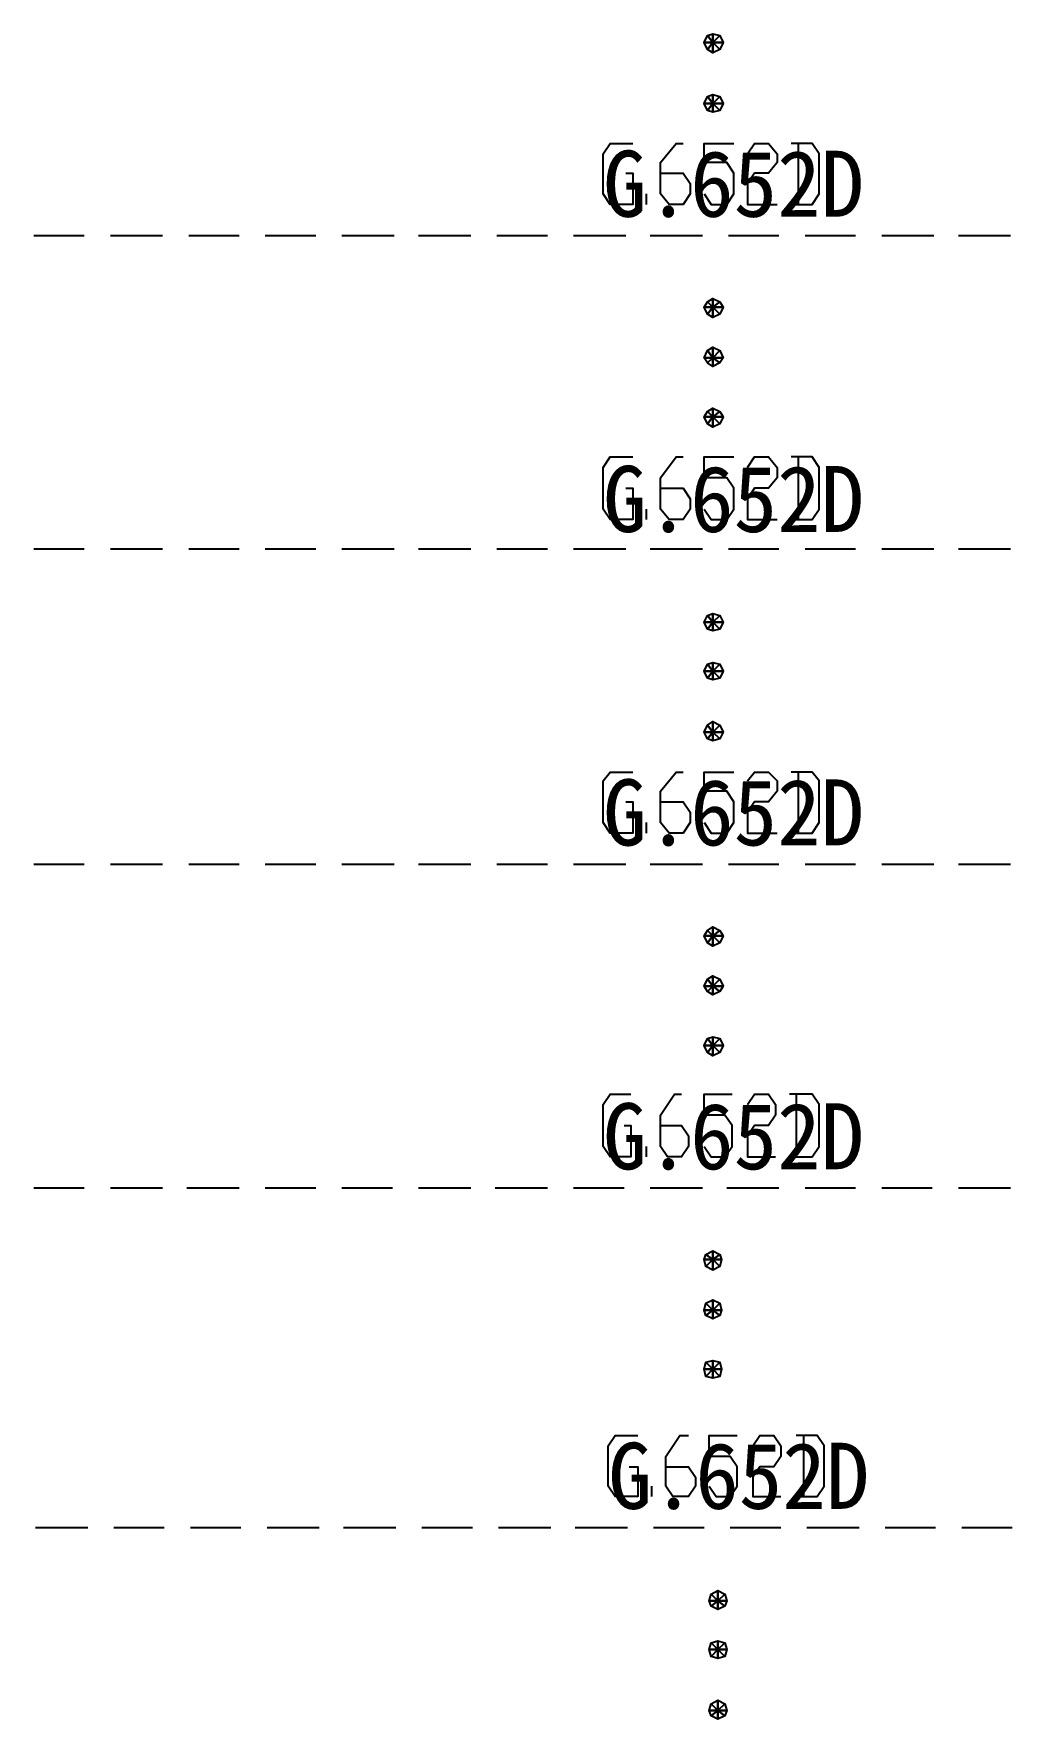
# Model space of a CAD drawing. Header units: metres. Extents: x 17 to 1757, y 17 to 1207.
# Drawn here: x 716.7 to 797.6, y 729.2 to 868.6 of the extents above; entities that cross this region are included whole.
import ezdxf

# ---------------------------------------------------------------- set-up
doc = ezdxf.new("R2010")
doc.units = ezdxf.units.M
for name, color, linetype in [('LINES', 7, 'Continuous'), ('POLYLINES', 4, 'Continuous'), ('TEXTS', 3, 'Continuous')]:
    doc.layers.add(name, color=color, linetype=linetype)

msp = doc.modelspace()

# ---------------------------------------------------------------- linework, layer by layer
at = {"layer": 'LINES'}
for p, q in [((779.93, 859.54), (779.93, 854.5)), ((767.4, 854.5), (767.4, 855.36)), ((720.89, 851.9), (716.71, 851.9)), ((727.37, 851.9), (723.05, 851.9)), ((733.7, 851.9), (729.53, 851.9)), ((740.04, 851.9), (735.86, 851.9)), ((746.52, 851.9), (742.2, 851.9)), ((752.86, 851.9), (748.54, 851.9)), ((759.19, 851.9), (755.02, 851.9)), ((765.67, 851.9), (761.35, 851.9)), ((772.01, 851.9), (767.69, 851.9)), ((778.34, 851.9), (774.17, 851.9)), ((784.68, 851.9), (780.5, 851.9)), ((791.16, 851.9), (786.84, 851.9)), ((797.5, 851.9), (793.18, 851.9)), ((779.93, 833.62), (779.93, 828.43)), ((767.4, 828.43), (767.4, 829.3)), ((720.89, 825.98), (716.71, 825.98)), ((727.37, 825.98), (723.05, 825.98)), ((733.7, 825.98), (729.53, 825.98)), ((740.04, 825.98), (735.86, 825.98)), ((746.52, 825.98), (742.2, 825.98)), ((752.86, 825.98), (748.54, 825.98)), ((759.19, 825.98), (755.02, 825.98)), ((765.67, 825.98), (761.35, 825.98)), ((772.01, 825.98), (767.69, 825.98)), ((778.34, 825.98), (774.17, 825.98)), ((784.68, 825.98), (780.5, 825.98)), ((791.16, 825.98), (786.84, 825.98)), ((797.5, 825.98), (793.18, 825.98)), ((779.93, 807.55), (779.93, 802.51)), ((767.4, 802.51), (767.4, 803.38)), ((720.89, 799.92), (716.71, 799.92)), ((727.37, 799.92), (723.05, 799.92)), ((733.7, 799.92), (729.53, 799.92)), ((740.04, 799.92), (735.86, 799.92)), ((746.52, 799.92), (742.2, 799.92)), ((752.86, 799.92), (748.54, 799.92)), ((759.19, 799.92), (755.02, 799.92)), ((765.67, 799.92), (761.35, 799.92)), ((772.01, 799.92), (767.69, 799.92)), ((778.34, 799.92), (774.17, 799.92)), ((784.68, 799.92), (780.5, 799.92)), ((791.16, 799.92), (786.84, 799.92)), ((797.5, 799.92), (793.18, 799.92)), ((779.78, 780.91), (779.78, 775.73)), ((767.4, 775.73), (767.4, 776.59)), ((720.89, 773.14), (716.71, 773.14)), ((727.37, 773.14), (723.05, 773.14)), ((733.7, 773.14), (729.38, 773.14)), ((740.04, 773.14), (735.86, 773.14)), ((746.38, 773.14), (742.2, 773.14)), ((752.86, 773.14), (748.54, 773.14)), ((759.19, 773.14), (754.87, 773.14)), ((765.53, 773.14), (761.35, 773.14)), ((772.01, 773.14), (767.69, 773.14)), ((778.34, 773.14), (774.02, 773.14)), ((784.68, 773.14), (780.5, 773.14)), ((791.02, 773.14), (786.84, 773.14)), ((797.5, 773.14), (793.18, 773.14)), ((780.36, 752.69), (780.36, 747.65)), ((767.83, 747.65), (767.83, 748.51)), ((721.18, 745.06), (716.86, 745.06)), ((727.51, 745.06), (723.34, 745.06)), ((733.85, 745.06), (729.67, 745.06)), ((740.33, 745.06), (736.01, 745.06)), ((746.66, 745.06), (742.34, 745.06)), ((753, 745.06), (748.82, 745.06)), ((759.48, 745.06), (755.16, 745.06)), ((765.82, 745.06), (761.5, 745.06)), ((772.15, 745.06), (767.98, 745.06)), ((778.49, 745.06), (774.31, 745.06)), ((784.97, 745.06), (780.65, 745.06)), ((791.3, 745.06), (787.13, 745.06)), ((797.64, 745.06), (793.46, 745.06))]:
    msp.add_line(p, q, dxfattribs=at)
at = {"layer": 'POLYLINES'}
for points in [[(772.87, 867.89), (772.15, 867.89), (772.44, 868.46), (772.87, 867.89)], [(772.87, 867.89), (772.15, 867.89), (772.44, 868.46), (772.87, 867.89)], [(772.87, 867.89), (772.15, 867.89), (772.44, 868.46), (772.87, 867.89)], [(772.87, 867.89), (772.15, 867.89), (772.44, 868.46), (772.87, 867.89)], [(772.87, 867.89), (772.44, 868.46), (772.87, 868.61), (772.87, 867.89)], [(772.87, 867.89), (772.44, 868.46), (772.87, 868.61), (772.87, 867.89)], [(772.87, 867.89), (772.44, 868.46), (772.87, 868.61), (772.87, 867.89)], [(772.87, 867.89), (772.44, 868.46), (772.87, 868.61), (772.87, 867.89)], [(772.87, 867.89), (772.87, 868.61), (773.45, 868.46), (772.87, 867.89)], [(772.87, 867.89), (772.87, 868.61), (773.45, 868.46), (772.87, 867.89)], [(772.87, 867.89), (772.87, 868.61), (773.45, 868.46), (772.87, 867.89)], [(772.87, 867.89), (772.87, 868.61), (773.45, 868.46), (772.87, 867.89)], [(772.87, 867.89), (773.45, 868.46), (773.74, 867.89), (772.87, 867.89)], [(772.87, 867.89), (773.45, 868.46), (773.74, 867.89), (772.87, 867.89)], [(772.87, 867.89), (773.45, 868.46), (773.74, 867.89), (772.87, 867.89)], [(772.87, 867.89), (773.45, 868.46), (773.74, 867.89), (772.87, 867.89)], [(772.87, 867.89), (772.44, 867.31), (772.15, 867.89), (772.87, 867.89)], [(772.87, 867.89), (772.44, 867.31), (772.15, 867.89), (772.87, 867.89)], [(772.87, 867.89), (772.44, 867.31), (772.15, 867.89), (772.87, 867.89)], [(772.87, 867.89), (772.44, 867.31), (772.15, 867.89), (772.87, 867.89)], [(772.87, 867.89), (772.87, 867.02), (772.44, 867.31), (772.87, 867.89)], [(772.87, 867.89), (772.87, 867.02), (772.44, 867.31), (772.87, 867.89)], [(772.87, 867.89), (772.87, 867.02), (772.44, 867.31), (772.87, 867.89)], [(772.87, 867.89), (772.87, 867.02), (772.44, 867.31), (772.87, 867.89)], [(772.87, 867.89), (773.45, 867.31), (772.87, 867.02), (772.87, 867.89)], [(772.87, 867.89), (773.45, 867.31), (772.87, 867.02), (772.87, 867.89)], [(772.87, 867.89), (773.74, 867.89), (773.45, 867.31), (772.87, 867.89)], [(772.87, 867.89), (773.74, 867.89), (773.45, 867.31), (772.87, 867.89)], [(772.87, 867.89), (773.45, 867.31), (772.87, 867.02), (772.87, 867.89)], [(772.87, 867.89), (773.45, 867.31), (772.87, 867.02), (772.87, 867.89)], [(772.87, 867.89), (773.74, 867.89), (773.45, 867.31), (772.87, 867.89)], [(772.87, 867.89), (773.74, 867.89), (773.45, 867.31), (772.87, 867.89)], [(772.87, 862.85), (772.15, 862.85), (772.44, 863.42), (772.87, 862.85)], [(772.87, 862.85), (772.15, 862.85), (772.44, 863.42), (772.87, 862.85)], [(772.87, 862.85), (772.15, 862.85), (772.44, 863.42), (772.87, 862.85)], [(772.87, 862.85), (772.15, 862.85), (772.44, 863.42), (772.87, 862.85)], [(772.87, 862.85), (772.44, 862.27), (772.15, 862.85), (772.87, 862.85)], [(772.87, 862.85), (772.44, 862.27), (772.15, 862.85), (772.87, 862.85)], [(772.87, 862.85), (772.44, 862.27), (772.15, 862.85), (772.87, 862.85)], [(772.87, 862.85), (772.44, 862.27), (772.15, 862.85), (772.87, 862.85)], [(772.87, 862.85), (772.44, 863.42), (772.87, 863.57), (772.87, 862.85)], [(772.87, 862.85), (772.44, 863.42), (772.87, 863.57), (772.87, 862.85)], [(772.87, 862.85), (772.44, 863.42), (772.87, 863.57), (772.87, 862.85)], [(772.87, 862.85), (772.44, 863.42), (772.87, 863.57), (772.87, 862.85)], [(772.87, 862.85), (772.87, 862.13), (772.44, 862.27), (772.87, 862.85)], [(772.87, 862.85), (772.87, 862.13), (772.44, 862.27), (772.87, 862.85)], [(772.87, 862.85), (772.87, 862.13), (772.44, 862.27), (772.87, 862.85)], [(772.87, 862.85), (772.87, 862.13), (772.44, 862.27), (772.87, 862.85)], [(772.87, 862.85), (772.87, 863.57), (773.45, 863.42), (772.87, 862.85)], [(772.87, 862.85), (772.87, 863.57), (773.45, 863.42), (772.87, 862.85)], [(772.87, 862.85), (772.87, 863.57), (773.45, 863.42), (772.87, 862.85)], [(772.87, 862.85), (772.87, 863.57), (773.45, 863.42), (772.87, 862.85)], [(772.87, 862.85), (773.45, 863.42), (773.74, 862.85), (772.87, 862.85)], [(772.87, 862.85), (773.45, 863.42), (773.74, 862.85), (772.87, 862.85)], [(772.87, 862.85), (773.45, 863.42), (773.74, 862.85), (772.87, 862.85)], [(772.87, 862.85), (773.45, 863.42), (773.74, 862.85), (772.87, 862.85)], [(772.87, 862.85), (773.45, 862.27), (772.87, 862.13), (772.87, 862.85)], [(772.87, 862.85), (773.45, 862.27), (772.87, 862.13), (772.87, 862.85)], [(772.87, 862.85), (773.74, 862.85), (773.45, 862.27), (772.87, 862.85)], [(772.87, 862.85), (773.74, 862.85), (773.45, 862.27), (772.87, 862.85)], [(772.87, 862.85), (773.45, 862.27), (772.87, 862.13), (772.87, 862.85)], [(772.87, 862.85), (773.45, 862.27), (772.87, 862.13), (772.87, 862.85)], [(772.87, 862.85), (773.74, 862.85), (773.45, 862.27), (772.87, 862.85)], [(772.87, 862.85), (773.74, 862.85), (773.45, 862.27), (772.87, 862.85)], [(765.67, 857.09), (766.25, 857.09), (766.25, 854.5), (764.38, 854.5), (763.8, 855.36), (763.8, 858.67), (764.38, 859.54), (766.25, 859.54)], [(768.55, 857.09), (770.42, 857.09), (771, 856.22), (771, 855.36), (770.42, 854.5), (769.27, 854.5), (768.55, 855.36), (768.55, 857.95), (769.85, 859.54), (770.42, 859.54)], [(772.15, 855.36), (772.73, 854.5), (774.02, 854.5), (774.6, 855.36), (774.6, 857.09), (774.02, 857.95), (772.15, 857.95), (772.15, 859.54), (774.6, 859.54)], [(775.75, 858.67), (776.33, 859.54), (777.48, 859.54), (778.2, 858.67), (778.2, 857.95), (777.48, 857.09), (776.33, 857.09), (775.75, 856.22), (775.75, 854.5), (778.2, 854.5)], [(779.35, 854.5), (781.08, 854.5), (781.66, 855.36), (781.66, 858.67), (781.08, 859.54), (779.35, 859.54)], [(772.87, 846), (772.15, 846), (772.44, 846.43), (772.87, 846)], [(772.87, 846), (772.15, 846), (772.44, 846.43), (772.87, 846)], [(772.87, 846), (772.15, 846), (772.44, 846.43), (772.87, 846)], [(772.87, 846), (772.15, 846), (772.44, 846.43), (772.87, 846)], [(772.87, 846), (772.44, 846.43), (772.87, 846.72), (772.87, 846)], [(772.87, 846), (772.44, 846.43), (772.87, 846.72), (772.87, 846)], [(772.87, 846), (772.44, 846.43), (772.87, 846.72), (772.87, 846)], [(772.87, 846), (772.44, 846.43), (772.87, 846.72), (772.87, 846)], [(772.87, 846), (772.87, 846.72), (773.45, 846.43), (772.87, 846)], [(772.87, 846), (772.87, 846.72), (773.45, 846.43), (772.87, 846)], [(772.87, 846), (772.87, 846.72), (773.45, 846.43), (772.87, 846)], [(772.87, 846), (772.87, 846.72), (773.45, 846.43), (772.87, 846)], [(772.87, 846), (773.45, 846.43), (773.74, 846), (772.87, 846)], [(772.87, 846), (773.45, 846.43), (773.74, 846), (772.87, 846)], [(772.87, 846), (773.45, 846.43), (773.74, 846), (772.87, 846)], [(772.87, 846), (773.45, 846.43), (773.74, 846), (772.87, 846)], [(772.87, 846), (772.44, 845.42), (772.15, 846), (772.87, 846)], [(772.87, 846), (772.44, 845.42), (772.15, 846), (772.87, 846)], [(772.87, 846), (772.44, 845.42), (772.15, 846), (772.87, 846)], [(772.87, 846), (772.44, 845.42), (772.15, 846), (772.87, 846)], [(772.87, 846), (772.87, 845.14), (772.44, 845.42), (772.87, 846)], [(772.87, 846), (772.87, 845.14), (772.44, 845.42), (772.87, 846)], [(772.87, 846), (772.87, 845.14), (772.44, 845.42), (772.87, 846)], [(772.87, 846), (772.87, 845.14), (772.44, 845.42), (772.87, 846)], [(772.87, 846), (773.45, 845.42), (772.87, 845.14), (772.87, 846)], [(772.87, 846), (773.45, 845.42), (772.87, 845.14), (772.87, 846)], [(772.87, 846), (773.74, 846), (773.45, 845.42), (772.87, 846)], [(772.87, 846), (773.74, 846), (773.45, 845.42), (772.87, 846)], [(772.87, 846), (773.45, 845.42), (772.87, 845.14), (772.87, 846)], [(772.87, 846), (773.45, 845.42), (772.87, 845.14), (772.87, 846)], [(772.87, 846), (773.74, 846), (773.45, 845.42), (772.87, 846)], [(772.87, 846), (773.74, 846), (773.45, 845.42), (772.87, 846)], [(772.87, 841.82), (772.15, 841.82), (772.44, 842.4), (772.87, 841.82)], [(772.87, 841.82), (772.15, 841.82), (772.44, 842.4), (772.87, 841.82)], [(772.87, 841.82), (772.15, 841.82), (772.44, 842.4), (772.87, 841.82)], [(772.87, 841.82), (772.15, 841.82), (772.44, 842.4), (772.87, 841.82)], [(772.87, 841.82), (772.44, 842.4), (772.87, 842.69), (772.87, 841.82)], [(772.87, 841.82), (772.44, 842.4), (772.87, 842.69), (772.87, 841.82)], [(772.87, 841.82), (772.44, 842.4), (772.87, 842.69), (772.87, 841.82)], [(772.87, 841.82), (772.44, 842.4), (772.87, 842.69), (772.87, 841.82)], [(772.87, 841.82), (772.87, 842.69), (773.45, 842.4), (772.87, 841.82)], [(772.87, 841.82), (772.87, 842.69), (773.45, 842.4), (772.87, 841.82)], [(772.87, 841.82), (772.87, 842.69), (773.45, 842.4), (772.87, 841.82)], [(772.87, 841.82), (772.87, 842.69), (773.45, 842.4), (772.87, 841.82)], [(772.87, 841.82), (773.45, 842.4), (773.74, 841.82), (772.87, 841.82)], [(772.87, 841.82), (773.45, 842.4), (773.74, 841.82), (772.87, 841.82)], [(772.87, 841.82), (773.45, 842.4), (773.74, 841.82), (772.87, 841.82)], [(772.87, 841.82), (773.45, 842.4), (773.74, 841.82), (772.87, 841.82)], [(772.87, 841.82), (772.44, 841.39), (772.15, 841.82), (772.87, 841.82)], [(772.87, 841.82), (772.44, 841.39), (772.15, 841.82), (772.87, 841.82)], [(772.87, 841.82), (772.44, 841.39), (772.15, 841.82), (772.87, 841.82)], [(772.87, 841.82), (772.44, 841.39), (772.15, 841.82), (772.87, 841.82)], [(772.87, 841.82), (772.87, 841.1), (772.44, 841.39), (772.87, 841.82)], [(772.87, 841.82), (772.87, 841.1), (772.44, 841.39), (772.87, 841.82)], [(772.87, 841.82), (772.87, 841.1), (772.44, 841.39), (772.87, 841.82)], [(772.87, 841.82), (772.87, 841.1), (772.44, 841.39), (772.87, 841.82)], [(772.87, 841.82), (773.45, 841.39), (772.87, 841.1), (772.87, 841.82)], [(772.87, 841.82), (773.45, 841.39), (772.87, 841.1), (772.87, 841.82)], [(772.87, 841.82), (773.74, 841.82), (773.45, 841.39), (772.87, 841.82)], [(772.87, 841.82), (773.74, 841.82), (773.45, 841.39), (772.87, 841.82)], [(772.87, 841.82), (773.45, 841.39), (772.87, 841.1), (772.87, 841.82)], [(772.87, 841.82), (773.45, 841.39), (772.87, 841.1), (772.87, 841.82)], [(772.87, 841.82), (773.74, 841.82), (773.45, 841.39), (772.87, 841.82)], [(772.87, 841.82), (773.74, 841.82), (773.45, 841.39), (772.87, 841.82)], [(772.87, 836.93), (772.15, 836.93), (772.44, 837.36), (772.87, 836.93)], [(772.87, 836.93), (772.15, 836.93), (772.44, 837.36), (772.87, 836.93)], [(772.87, 836.93), (772.15, 836.93), (772.44, 837.36), (772.87, 836.93)], [(772.87, 836.93), (772.15, 836.93), (772.44, 837.36), (772.87, 836.93)], [(772.87, 836.93), (772.44, 836.35), (772.15, 836.93), (772.87, 836.93)], [(772.87, 836.93), (772.44, 836.35), (772.15, 836.93), (772.87, 836.93)], [(772.87, 836.93), (772.44, 836.35), (772.15, 836.93), (772.87, 836.93)], [(772.87, 836.93), (772.44, 836.35), (772.15, 836.93), (772.87, 836.93)], [(772.87, 836.93), (772.44, 837.36), (772.87, 837.65), (772.87, 836.93)], [(772.87, 836.93), (772.44, 837.36), (772.87, 837.65), (772.87, 836.93)], [(772.87, 836.93), (772.44, 837.36), (772.87, 837.65), (772.87, 836.93)], [(772.87, 836.93), (772.44, 837.36), (772.87, 837.65), (772.87, 836.93)], [(772.87, 836.93), (772.87, 836.06), (772.44, 836.35), (772.87, 836.93)], [(772.87, 836.93), (772.87, 836.06), (772.44, 836.35), (772.87, 836.93)], [(772.87, 836.93), (772.87, 836.06), (772.44, 836.35), (772.87, 836.93)], [(772.87, 836.93), (772.87, 836.06), (772.44, 836.35), (772.87, 836.93)], [(772.87, 836.93), (772.87, 837.65), (773.45, 837.36), (772.87, 836.93)], [(772.87, 836.93), (772.87, 837.65), (773.45, 837.36), (772.87, 836.93)], [(772.87, 836.93), (772.87, 837.65), (773.45, 837.36), (772.87, 836.93)], [(772.87, 836.93), (772.87, 837.65), (773.45, 837.36), (772.87, 836.93)], [(772.87, 836.93), (773.45, 837.36), (773.74, 836.93), (772.87, 836.93)], [(772.87, 836.93), (773.45, 837.36), (773.74, 836.93), (772.87, 836.93)], [(772.87, 836.93), (773.45, 837.36), (773.74, 836.93), (772.87, 836.93)], [(772.87, 836.93), (773.45, 837.36), (773.74, 836.93), (772.87, 836.93)], [(772.87, 836.93), (773.45, 836.35), (772.87, 836.06), (772.87, 836.93)], [(772.87, 836.93), (773.45, 836.35), (772.87, 836.06), (772.87, 836.93)], [(772.87, 836.93), (773.74, 836.93), (773.45, 836.35), (772.87, 836.93)], [(772.87, 836.93), (773.74, 836.93), (773.45, 836.35), (772.87, 836.93)], [(772.87, 836.93), (773.45, 836.35), (772.87, 836.06), (772.87, 836.93)], [(772.87, 836.93), (773.45, 836.35), (772.87, 836.06), (772.87, 836.93)], [(772.87, 836.93), (773.74, 836.93), (773.45, 836.35), (772.87, 836.93)], [(772.87, 836.93), (773.74, 836.93), (773.45, 836.35), (772.87, 836.93)], [(765.67, 831.02), (766.25, 831.02), (766.25, 828.43), (764.38, 828.43), (763.8, 829.3), (763.8, 832.75), (764.38, 833.62), (766.25, 833.62)], [(768.55, 831.02), (770.42, 831.02), (771, 830.16), (771, 829.3), (770.42, 828.43), (769.27, 828.43), (768.55, 829.3), (768.55, 831.89), (769.85, 833.62), (770.42, 833.62)], [(772.15, 829.3), (772.73, 828.43), (774.02, 828.43), (774.6, 829.3), (774.6, 831.02), (774.02, 831.89), (772.15, 831.89), (772.15, 833.62), (774.6, 833.62)], [(775.75, 832.75), (776.33, 833.62), (777.48, 833.62), (778.2, 832.75), (778.2, 831.89), (777.48, 831.02), (776.33, 831.02), (775.75, 830.16), (775.75, 828.43), (778.2, 828.43)], [(779.35, 828.43), (781.08, 828.43), (781.66, 829.3), (781.66, 832.75), (781.08, 833.62), (779.35, 833.62)], [(772.87, 819.94), (772.15, 819.94), (772.44, 820.51), (772.87, 819.94)], [(772.87, 819.94), (772.15, 819.94), (772.44, 820.51), (772.87, 819.94)], [(772.87, 819.94), (772.15, 819.94), (772.44, 820.51), (772.87, 819.94)], [(772.87, 819.94), (772.15, 819.94), (772.44, 820.51), (772.87, 819.94)], [(772.87, 819.94), (772.44, 819.36), (772.15, 819.94), (772.87, 819.94)], [(772.87, 819.94), (772.44, 819.36), (772.15, 819.94), (772.87, 819.94)], [(772.87, 819.94), (772.44, 819.36), (772.15, 819.94), (772.87, 819.94)], [(772.87, 819.94), (772.44, 819.36), (772.15, 819.94), (772.87, 819.94)], [(772.87, 819.94), (772.44, 820.51), (772.87, 820.66), (772.87, 819.94)], [(772.87, 819.94), (772.44, 820.51), (772.87, 820.66), (772.87, 819.94)], [(772.87, 819.94), (772.44, 820.51), (772.87, 820.66), (772.87, 819.94)], [(772.87, 819.94), (772.44, 820.51), (772.87, 820.66), (772.87, 819.94)], [(772.87, 819.94), (772.87, 819.22), (772.44, 819.36), (772.87, 819.94)], [(772.87, 819.94), (772.87, 819.22), (772.44, 819.36), (772.87, 819.94)], [(772.87, 819.94), (772.87, 819.22), (772.44, 819.36), (772.87, 819.94)], [(772.87, 819.94), (772.87, 819.22), (772.44, 819.36), (772.87, 819.94)], [(772.87, 819.94), (772.87, 820.66), (773.45, 820.51), (772.87, 819.94)], [(772.87, 819.94), (772.87, 820.66), (773.45, 820.51), (772.87, 819.94)], [(772.87, 819.94), (772.87, 820.66), (773.45, 820.51), (772.87, 819.94)], [(772.87, 819.94), (772.87, 820.66), (773.45, 820.51), (772.87, 819.94)], [(772.87, 819.94), (773.45, 820.51), (773.74, 819.94), (772.87, 819.94)], [(772.87, 819.94), (773.45, 820.51), (773.74, 819.94), (772.87, 819.94)], [(772.87, 819.94), (773.45, 820.51), (773.74, 819.94), (772.87, 819.94)], [(772.87, 819.94), (773.45, 820.51), (773.74, 819.94), (772.87, 819.94)], [(772.87, 819.94), (773.45, 819.36), (772.87, 819.22), (772.87, 819.94)], [(772.87, 819.94), (773.45, 819.36), (772.87, 819.22), (772.87, 819.94)], [(772.87, 819.94), (773.74, 819.94), (773.45, 819.36), (772.87, 819.94)], [(772.87, 819.94), (773.74, 819.94), (773.45, 819.36), (772.87, 819.94)], [(772.87, 819.94), (773.45, 819.36), (772.87, 819.22), (772.87, 819.94)], [(772.87, 819.94), (773.45, 819.36), (772.87, 819.22), (772.87, 819.94)], [(772.87, 819.94), (773.74, 819.94), (773.45, 819.36), (772.87, 819.94)], [(772.87, 819.94), (773.74, 819.94), (773.45, 819.36), (772.87, 819.94)], [(772.87, 815.9), (772.15, 815.9), (772.44, 816.48), (772.87, 815.9)], [(772.87, 815.9), (772.15, 815.9), (772.44, 816.48), (772.87, 815.9)], [(772.87, 815.9), (772.15, 815.9), (772.44, 816.48), (772.87, 815.9)], [(772.87, 815.9), (772.15, 815.9), (772.44, 816.48), (772.87, 815.9)], [(772.87, 815.9), (772.44, 815.33), (772.15, 815.9), (772.87, 815.9)], [(772.87, 815.9), (772.44, 815.33), (772.15, 815.9), (772.87, 815.9)], [(772.87, 815.9), (772.44, 815.33), (772.15, 815.9), (772.87, 815.9)], [(772.87, 815.9), (772.44, 815.33), (772.15, 815.9), (772.87, 815.9)], [(772.87, 815.9), (772.44, 816.48), (772.87, 816.62), (772.87, 815.9)], [(772.87, 815.9), (772.44, 816.48), (772.87, 816.62), (772.87, 815.9)], [(772.87, 815.9), (772.44, 816.48), (772.87, 816.62), (772.87, 815.9)], [(772.87, 815.9), (772.44, 816.48), (772.87, 816.62), (772.87, 815.9)], [(772.87, 815.9), (772.87, 815.18), (772.44, 815.33), (772.87, 815.9)], [(772.87, 815.9), (772.87, 815.18), (772.44, 815.33), (772.87, 815.9)], [(772.87, 815.9), (772.87, 815.18), (772.44, 815.33), (772.87, 815.9)], [(772.87, 815.9), (772.87, 815.18), (772.44, 815.33), (772.87, 815.9)], [(772.87, 815.9), (772.87, 816.62), (773.45, 816.48), (772.87, 815.9)], [(772.87, 815.9), (772.87, 816.62), (773.45, 816.48), (772.87, 815.9)], [(772.87, 815.9), (772.87, 816.62), (773.45, 816.48), (772.87, 815.9)], [(772.87, 815.9), (772.87, 816.62), (773.45, 816.48), (772.87, 815.9)], [(772.87, 815.9), (773.45, 816.48), (773.74, 815.9), (772.87, 815.9)], [(772.87, 815.9), (773.45, 816.48), (773.74, 815.9), (772.87, 815.9)], [(772.87, 815.9), (773.45, 816.48), (773.74, 815.9), (772.87, 815.9)], [(772.87, 815.9), (773.45, 816.48), (773.74, 815.9), (772.87, 815.9)], [(772.87, 815.9), (773.45, 815.33), (772.87, 815.18), (772.87, 815.9)], [(772.87, 815.9), (773.45, 815.33), (772.87, 815.18), (772.87, 815.9)], [(772.87, 815.9), (773.74, 815.9), (773.45, 815.33), (772.87, 815.9)], [(772.87, 815.9), (773.74, 815.9), (773.45, 815.33), (772.87, 815.9)], [(772.87, 815.9), (773.45, 815.33), (772.87, 815.18), (772.87, 815.9)], [(772.87, 815.9), (773.45, 815.33), (772.87, 815.18), (772.87, 815.9)], [(772.87, 815.9), (773.74, 815.9), (773.45, 815.33), (772.87, 815.9)], [(772.87, 815.9), (773.74, 815.9), (773.45, 815.33), (772.87, 815.9)], [(772.87, 810.86), (772.15, 810.86), (772.44, 811.44), (772.87, 810.86)], [(772.87, 810.86), (772.15, 810.86), (772.44, 811.44), (772.87, 810.86)], [(772.87, 810.86), (772.15, 810.86), (772.44, 811.44), (772.87, 810.86)], [(772.87, 810.86), (772.15, 810.86), (772.44, 811.44), (772.87, 810.86)], [(772.87, 810.86), (772.44, 811.44), (772.87, 811.73), (772.87, 810.86)], [(772.87, 810.86), (772.44, 811.44), (772.87, 811.73), (772.87, 810.86)], [(772.87, 810.86), (772.44, 811.44), (772.87, 811.73), (772.87, 810.86)], [(772.87, 810.86), (772.44, 811.44), (772.87, 811.73), (772.87, 810.86)], [(772.87, 810.86), (772.87, 811.73), (773.45, 811.44), (772.87, 810.86)], [(772.87, 810.86), (772.87, 811.73), (773.45, 811.44), (772.87, 810.86)], [(772.87, 810.86), (772.87, 811.73), (773.45, 811.44), (772.87, 810.86)], [(772.87, 810.86), (772.87, 811.73), (773.45, 811.44), (772.87, 810.86)], [(772.87, 810.86), (773.45, 811.44), (773.74, 810.86), (772.87, 810.86)], [(772.87, 810.86), (773.45, 811.44), (773.74, 810.86), (772.87, 810.86)], [(772.87, 810.86), (773.45, 811.44), (773.74, 810.86), (772.87, 810.86)], [(772.87, 810.86), (773.45, 811.44), (773.74, 810.86), (772.87, 810.86)], [(772.87, 810.86), (772.44, 810.29), (772.15, 810.86), (772.87, 810.86)], [(772.87, 810.86), (772.44, 810.29), (772.15, 810.86), (772.87, 810.86)], [(772.87, 810.86), (772.44, 810.29), (772.15, 810.86), (772.87, 810.86)], [(772.87, 810.86), (772.44, 810.29), (772.15, 810.86), (772.87, 810.86)], [(772.87, 810.86), (772.87, 810.14), (772.44, 810.29), (772.87, 810.86)], [(772.87, 810.86), (772.87, 810.14), (772.44, 810.29), (772.87, 810.86)], [(772.87, 810.86), (772.87, 810.14), (772.44, 810.29), (772.87, 810.86)], [(772.87, 810.86), (772.87, 810.14), (772.44, 810.29), (772.87, 810.86)], [(772.87, 810.86), (773.45, 810.29), (772.87, 810.14), (772.87, 810.86)], [(772.87, 810.86), (773.45, 810.29), (772.87, 810.14), (772.87, 810.86)], [(772.87, 810.86), (773.74, 810.86), (773.45, 810.29), (772.87, 810.86)], [(772.87, 810.86), (773.74, 810.86), (773.45, 810.29), (772.87, 810.86)], [(772.87, 810.86), (773.45, 810.29), (772.87, 810.14), (772.87, 810.86)], [(772.87, 810.86), (773.45, 810.29), (772.87, 810.14), (772.87, 810.86)], [(772.87, 810.86), (773.74, 810.86), (773.45, 810.29), (772.87, 810.86)], [(772.87, 810.86), (773.74, 810.86), (773.45, 810.29), (772.87, 810.86)], [(765.67, 805.1), (766.25, 805.1), (766.25, 802.51), (764.38, 802.51), (763.8, 803.38), (763.8, 806.83), (764.38, 807.55), (766.25, 807.55)], [(768.55, 805.1), (770.42, 805.1), (771, 804.24), (771, 803.38), (770.42, 802.51), (769.27, 802.51), (768.55, 803.38), (768.55, 805.97), (769.85, 807.55), (770.42, 807.55)], [(772.15, 803.38), (772.73, 802.51), (774.02, 802.51), (774.6, 803.38), (774.6, 805.1), (774.02, 805.97), (772.15, 805.97), (772.15, 807.55), (774.6, 807.55)], [(775.75, 806.83), (776.33, 807.55), (777.48, 807.55), (778.2, 806.83), (778.2, 805.97), (777.48, 805.1), (776.33, 805.1), (775.75, 804.24), (775.75, 802.51), (778.2, 802.51)], [(779.35, 802.51), (781.08, 802.51), (781.66, 803.38), (781.66, 806.83), (781.08, 807.55), (779.35, 807.55)], [(772.87, 794.02), (772.44, 794.45), (772.87, 794.74), (772.87, 794.02)], [(772.87, 794.02), (772.44, 794.45), (772.87, 794.74), (772.87, 794.02)], [(772.87, 794.02), (772.44, 794.45), (772.87, 794.74), (772.87, 794.02)], [(772.87, 794.02), (772.44, 794.45), (772.87, 794.74), (772.87, 794.02)], [(772.87, 794.02), (772.87, 794.74), (773.45, 794.45), (772.87, 794.02)], [(772.87, 794.02), (772.87, 794.74), (773.45, 794.45), (772.87, 794.02)], [(772.87, 794.02), (772.87, 794.74), (773.45, 794.45), (772.87, 794.02)], [(772.87, 794.02), (772.87, 794.74), (773.45, 794.45), (772.87, 794.02)], [(772.87, 794.02), (772.15, 794.02), (772.44, 794.45), (772.87, 794.02)], [(772.87, 794.02), (772.15, 794.02), (772.44, 794.45), (772.87, 794.02)], [(772.87, 794.02), (772.15, 794.02), (772.44, 794.45), (772.87, 794.02)], [(772.87, 794.02), (772.15, 794.02), (772.44, 794.45), (772.87, 794.02)], [(772.87, 794.02), (772.44, 793.44), (772.15, 794.02), (772.87, 794.02)], [(772.87, 794.02), (772.44, 793.44), (772.15, 794.02), (772.87, 794.02)], [(772.87, 794.02), (772.44, 793.44), (772.15, 794.02), (772.87, 794.02)], [(772.87, 794.02), (772.44, 793.44), (772.15, 794.02), (772.87, 794.02)], [(772.87, 794.02), (772.87, 793.15), (772.44, 793.44), (772.87, 794.02)], [(772.87, 794.02), (772.87, 793.15), (772.44, 793.44), (772.87, 794.02)], [(772.87, 794.02), (772.87, 793.15), (772.44, 793.44), (772.87, 794.02)], [(772.87, 794.02), (772.87, 793.15), (772.44, 793.44), (772.87, 794.02)], [(772.87, 794.02), (773.45, 794.45), (773.74, 794.02), (772.87, 794.02)], [(772.87, 794.02), (773.45, 794.45), (773.74, 794.02), (772.87, 794.02)], [(772.87, 794.02), (773.45, 794.45), (773.74, 794.02), (772.87, 794.02)], [(772.87, 794.02), (773.45, 794.45), (773.74, 794.02), (772.87, 794.02)], [(772.87, 794.02), (773.45, 793.44), (772.87, 793.15), (772.87, 794.02)], [(772.87, 794.02), (773.45, 793.44), (772.87, 793.15), (772.87, 794.02)], [(772.87, 794.02), (773.74, 794.02), (773.45, 793.44), (772.87, 794.02)], [(772.87, 794.02), (773.74, 794.02), (773.45, 793.44), (772.87, 794.02)], [(772.87, 794.02), (773.45, 793.44), (772.87, 793.15), (772.87, 794.02)], [(772.87, 794.02), (773.45, 793.44), (772.87, 793.15), (772.87, 794.02)], [(772.87, 794.02), (773.74, 794.02), (773.45, 793.44), (772.87, 794.02)], [(772.87, 794.02), (773.74, 794.02), (773.45, 793.44), (772.87, 794.02)], [(772.87, 789.84), (772.15, 789.84), (772.44, 790.42), (772.87, 789.84)], [(772.87, 789.84), (772.15, 789.84), (772.44, 790.42), (772.87, 789.84)], [(772.87, 789.84), (772.15, 789.84), (772.44, 790.42), (772.87, 789.84)], [(772.87, 789.84), (772.15, 789.84), (772.44, 790.42), (772.87, 789.84)], [(772.87, 789.84), (772.44, 790.42), (772.87, 790.7), (772.87, 789.84)], [(772.87, 789.84), (772.44, 790.42), (772.87, 790.7), (772.87, 789.84)], [(772.87, 789.84), (772.44, 790.42), (772.87, 790.7), (772.87, 789.84)], [(772.87, 789.84), (772.44, 790.42), (772.87, 790.7), (772.87, 789.84)], [(772.87, 789.84), (772.87, 790.7), (773.45, 790.42), (772.87, 789.84)], [(772.87, 789.84), (772.87, 790.7), (773.45, 790.42), (772.87, 789.84)], [(772.87, 789.84), (772.87, 790.7), (773.45, 790.42), (772.87, 789.84)], [(772.87, 789.84), (772.87, 790.7), (773.45, 790.42), (772.87, 789.84)], [(772.87, 789.84), (773.45, 790.42), (773.74, 789.84), (772.87, 789.84)], [(772.87, 789.84), (773.45, 790.42), (773.74, 789.84), (772.87, 789.84)], [(772.87, 789.84), (773.45, 790.42), (773.74, 789.84), (772.87, 789.84)], [(772.87, 789.84), (773.45, 790.42), (773.74, 789.84), (772.87, 789.84)], [(772.87, 789.84), (772.44, 789.41), (772.15, 789.84), (772.87, 789.84)], [(772.87, 789.84), (772.44, 789.41), (772.15, 789.84), (772.87, 789.84)], [(772.87, 789.84), (772.44, 789.41), (772.15, 789.84), (772.87, 789.84)], [(772.87, 789.84), (772.44, 789.41), (772.15, 789.84), (772.87, 789.84)], [(772.87, 789.84), (772.87, 789.12), (772.44, 789.41), (772.87, 789.84)], [(772.87, 789.84), (772.87, 789.12), (772.44, 789.41), (772.87, 789.84)], [(772.87, 789.84), (772.87, 789.12), (772.44, 789.41), (772.87, 789.84)], [(772.87, 789.84), (772.87, 789.12), (772.44, 789.41), (772.87, 789.84)], [(772.87, 789.84), (773.45, 789.41), (772.87, 789.12), (772.87, 789.84)], [(772.87, 789.84), (773.45, 789.41), (772.87, 789.12), (772.87, 789.84)], [(772.87, 789.84), (773.74, 789.84), (773.45, 789.41), (772.87, 789.84)], [(772.87, 789.84), (773.74, 789.84), (773.45, 789.41), (772.87, 789.84)], [(772.87, 789.84), (773.45, 789.41), (772.87, 789.12), (772.87, 789.84)], [(772.87, 789.84), (773.45, 789.41), (772.87, 789.12), (772.87, 789.84)], [(772.87, 789.84), (773.74, 789.84), (773.45, 789.41), (772.87, 789.84)], [(772.87, 789.84), (773.74, 789.84), (773.45, 789.41), (772.87, 789.84)], [(772.87, 784.94), (772.15, 784.94), (772.44, 785.52), (772.87, 784.94)], [(772.87, 784.94), (772.15, 784.94), (772.44, 785.52), (772.87, 784.94)], [(772.87, 784.94), (772.15, 784.94), (772.44, 785.52), (772.87, 784.94)], [(772.87, 784.94), (772.15, 784.94), (772.44, 785.52), (772.87, 784.94)], [(772.87, 784.94), (772.44, 784.37), (772.15, 784.94), (772.87, 784.94)], [(772.87, 784.94), (772.44, 784.37), (772.15, 784.94), (772.87, 784.94)], [(772.87, 784.94), (772.44, 784.37), (772.15, 784.94), (772.87, 784.94)], [(772.87, 784.94), (772.44, 784.37), (772.15, 784.94), (772.87, 784.94)], [(772.87, 784.94), (772.44, 785.52), (772.87, 785.66), (772.87, 784.94)], [(772.87, 784.94), (772.44, 785.52), (772.87, 785.66), (772.87, 784.94)], [(772.87, 784.94), (772.44, 785.52), (772.87, 785.66), (772.87, 784.94)], [(772.87, 784.94), (772.44, 785.52), (772.87, 785.66), (772.87, 784.94)], [(772.87, 784.94), (772.87, 784.08), (772.44, 784.37), (772.87, 784.94)], [(772.87, 784.94), (772.87, 784.08), (772.44, 784.37), (772.87, 784.94)], [(772.87, 784.94), (772.87, 784.08), (772.44, 784.37), (772.87, 784.94)], [(772.87, 784.94), (772.87, 784.08), (772.44, 784.37), (772.87, 784.94)], [(772.87, 784.94), (772.87, 785.66), (773.45, 785.52), (772.87, 784.94)], [(772.87, 784.94), (772.87, 785.66), (773.45, 785.52), (772.87, 784.94)], [(772.87, 784.94), (772.87, 785.66), (773.45, 785.52), (772.87, 784.94)], [(772.87, 784.94), (772.87, 785.66), (773.45, 785.52), (772.87, 784.94)], [(772.87, 784.94), (773.45, 785.52), (773.74, 784.94), (772.87, 784.94)], [(772.87, 784.94), (773.45, 785.52), (773.74, 784.94), (772.87, 784.94)], [(772.87, 784.94), (773.45, 785.52), (773.74, 784.94), (772.87, 784.94)], [(772.87, 784.94), (773.45, 785.52), (773.74, 784.94), (772.87, 784.94)], [(772.87, 784.94), (773.45, 784.37), (772.87, 784.08), (772.87, 784.94)], [(772.87, 784.94), (773.45, 784.37), (772.87, 784.08), (772.87, 784.94)], [(772.87, 784.94), (773.74, 784.94), (773.45, 784.37), (772.87, 784.94)], [(772.87, 784.94), (773.74, 784.94), (773.45, 784.37), (772.87, 784.94)], [(772.87, 784.94), (773.45, 784.37), (772.87, 784.08), (772.87, 784.94)], [(772.87, 784.94), (773.45, 784.37), (772.87, 784.08), (772.87, 784.94)], [(772.87, 784.94), (773.74, 784.94), (773.45, 784.37), (772.87, 784.94)], [(772.87, 784.94), (773.74, 784.94), (773.45, 784.37), (772.87, 784.94)], [(765.53, 778.32), (766.1, 778.32), (766.1, 775.73), (764.38, 775.73), (763.8, 776.59), (763.8, 780.05), (764.38, 780.91), (766.1, 780.91)], [(768.55, 778.32), (770.28, 778.32), (770.86, 777.46), (770.86, 776.59), (770.28, 775.73), (769.13, 775.73), (768.55, 776.59), (768.55, 779.18), (769.7, 780.91), (770.28, 780.91)], [(772.15, 776.59), (772.73, 775.73), (773.88, 775.73), (774.46, 776.59), (774.46, 778.32), (773.88, 779.18), (772.15, 779.18), (772.15, 780.91), (774.46, 780.91)], [(775.75, 780.05), (776.33, 780.91), (777.48, 780.91), (778.06, 780.05), (778.06, 779.18), (777.48, 778.32), (776.33, 778.32), (775.75, 777.46), (775.75, 775.73), (778.06, 775.73)], [(779.21, 775.73), (781.08, 775.73), (781.66, 776.59), (781.66, 780.05), (781.08, 780.91), (779.21, 780.91)], [(772.87, 767.23), (772.15, 767.23), (772.3, 767.66), (772.87, 767.23)], [(772.87, 767.23), (772.15, 767.23), (772.3, 767.66), (772.87, 767.23)], [(772.87, 767.23), (772.15, 767.23), (772.3, 767.66), (772.87, 767.23)], [(772.87, 767.23), (772.15, 767.23), (772.3, 767.66), (772.87, 767.23)], [(772.87, 767.23), (772.3, 766.66), (772.15, 767.23), (772.87, 767.23)], [(772.87, 767.23), (772.3, 766.66), (772.15, 767.23), (772.87, 767.23)], [(772.87, 767.23), (772.3, 766.66), (772.15, 767.23), (772.87, 767.23)], [(772.87, 767.23), (772.3, 766.66), (772.15, 767.23), (772.87, 767.23)], [(772.87, 767.23), (772.3, 767.66), (772.87, 767.95), (772.87, 767.23)], [(772.87, 767.23), (772.3, 767.66), (772.87, 767.95), (772.87, 767.23)], [(772.87, 767.23), (772.3, 767.66), (772.87, 767.95), (772.87, 767.23)], [(772.87, 767.23), (772.3, 767.66), (772.87, 767.95), (772.87, 767.23)], [(772.87, 767.23), (772.87, 766.37), (772.3, 766.66), (772.87, 767.23)], [(772.87, 767.23), (772.87, 766.37), (772.3, 766.66), (772.87, 767.23)], [(772.87, 767.23), (772.87, 766.37), (772.3, 766.66), (772.87, 767.23)], [(772.87, 767.23), (772.87, 766.37), (772.3, 766.66), (772.87, 767.23)], [(772.87, 767.23), (772.87, 767.95), (773.45, 767.66), (772.87, 767.23)], [(772.87, 767.23), (772.87, 767.95), (773.45, 767.66), (772.87, 767.23)], [(772.87, 767.23), (772.87, 767.95), (773.45, 767.66), (772.87, 767.23)], [(772.87, 767.23), (772.87, 767.95), (773.45, 767.66), (772.87, 767.23)], [(772.87, 767.23), (773.45, 767.66), (773.59, 767.23), (772.87, 767.23)], [(772.87, 767.23), (773.45, 767.66), (773.59, 767.23), (772.87, 767.23)], [(772.87, 767.23), (773.45, 767.66), (773.59, 767.23), (772.87, 767.23)], [(772.87, 767.23), (773.45, 767.66), (773.59, 767.23), (772.87, 767.23)], [(772.87, 767.23), (773.45, 766.66), (772.87, 766.37), (772.87, 767.23)], [(772.87, 767.23), (773.45, 766.66), (772.87, 766.37), (772.87, 767.23)], [(772.87, 767.23), (773.59, 767.23), (773.45, 766.66), (772.87, 767.23)], [(772.87, 767.23), (773.59, 767.23), (773.45, 766.66), (772.87, 767.23)], [(772.87, 767.23), (773.45, 766.66), (772.87, 766.37), (772.87, 767.23)], [(772.87, 767.23), (773.45, 766.66), (772.87, 766.37), (772.87, 767.23)], [(772.87, 767.23), (773.59, 767.23), (773.45, 766.66), (772.87, 767.23)], [(772.87, 767.23), (773.59, 767.23), (773.45, 766.66), (772.87, 767.23)], [(772.87, 763.06), (772.3, 763.63), (772.87, 763.92), (772.87, 763.06)], [(772.87, 763.06), (772.3, 763.63), (772.87, 763.92), (772.87, 763.06)], [(772.87, 763.06), (772.3, 763.63), (772.87, 763.92), (772.87, 763.06)], [(772.87, 763.06), (772.3, 763.63), (772.87, 763.92), (772.87, 763.06)], [(772.87, 763.06), (772.87, 763.92), (773.45, 763.63), (772.87, 763.06)], [(772.87, 763.06), (772.87, 763.92), (773.45, 763.63), (772.87, 763.06)], [(772.87, 763.06), (772.87, 763.92), (773.45, 763.63), (772.87, 763.06)], [(772.87, 763.06), (772.87, 763.92), (773.45, 763.63), (772.87, 763.06)], [(772.87, 763.06), (772.15, 763.06), (772.3, 763.63), (772.87, 763.06)], [(772.87, 763.06), (772.15, 763.06), (772.3, 763.63), (772.87, 763.06)], [(772.87, 763.06), (772.15, 763.06), (772.3, 763.63), (772.87, 763.06)], [(772.87, 763.06), (772.15, 763.06), (772.3, 763.63), (772.87, 763.06)], [(772.87, 763.06), (772.3, 762.62), (772.15, 763.06), (772.87, 763.06)], [(772.87, 763.06), (772.3, 762.62), (772.15, 763.06), (772.87, 763.06)], [(772.87, 763.06), (772.3, 762.62), (772.15, 763.06), (772.87, 763.06)], [(772.87, 763.06), (772.3, 762.62), (772.15, 763.06), (772.87, 763.06)], [(772.87, 763.06), (772.87, 762.34), (772.3, 762.62), (772.87, 763.06)], [(772.87, 763.06), (772.87, 762.34), (772.3, 762.62), (772.87, 763.06)], [(772.87, 763.06), (772.87, 762.34), (772.3, 762.62), (772.87, 763.06)], [(772.87, 763.06), (772.87, 762.34), (772.3, 762.62), (772.87, 763.06)], [(772.87, 763.06), (773.45, 763.63), (773.59, 763.06), (772.87, 763.06)], [(772.87, 763.06), (773.45, 763.63), (773.59, 763.06), (772.87, 763.06)], [(772.87, 763.06), (773.45, 763.63), (773.59, 763.06), (772.87, 763.06)], [(772.87, 763.06), (773.45, 763.63), (773.59, 763.06), (772.87, 763.06)], [(772.87, 763.06), (773.45, 762.62), (772.87, 762.34), (772.87, 763.06)], [(772.87, 763.06), (773.45, 762.62), (772.87, 762.34), (772.87, 763.06)], [(772.87, 763.06), (773.59, 763.06), (773.45, 762.62), (772.87, 763.06)], [(772.87, 763.06), (773.59, 763.06), (773.45, 762.62), (772.87, 763.06)], [(772.87, 763.06), (773.45, 762.62), (772.87, 762.34), (772.87, 763.06)], [(772.87, 763.06), (773.45, 762.62), (772.87, 762.34), (772.87, 763.06)], [(772.87, 763.06), (773.59, 763.06), (773.45, 762.62), (772.87, 763.06)], [(772.87, 763.06), (773.59, 763.06), (773.45, 762.62), (772.87, 763.06)], [(772.87, 758.16), (772.15, 758.16), (772.3, 758.74), (772.87, 758.16)], [(772.87, 758.16), (772.15, 758.16), (772.3, 758.74), (772.87, 758.16)], [(772.87, 758.16), (772.15, 758.16), (772.3, 758.74), (772.87, 758.16)], [(772.87, 758.16), (772.15, 758.16), (772.3, 758.74), (772.87, 758.16)], [(772.87, 758.16), (772.3, 758.74), (772.87, 758.88), (772.87, 758.16)], [(772.87, 758.16), (772.3, 758.74), (772.87, 758.88), (772.87, 758.16)], [(772.87, 758.16), (772.3, 758.74), (772.87, 758.88), (772.87, 758.16)], [(772.87, 758.16), (772.3, 758.74), (772.87, 758.88), (772.87, 758.16)], [(772.87, 758.16), (772.87, 758.88), (773.45, 758.74), (772.87, 758.16)], [(772.87, 758.16), (772.87, 758.88), (773.45, 758.74), (772.87, 758.16)], [(772.87, 758.16), (772.87, 758.88), (773.45, 758.74), (772.87, 758.16)], [(772.87, 758.16), (772.87, 758.88), (773.45, 758.74), (772.87, 758.16)], [(772.87, 758.16), (773.45, 758.74), (773.59, 758.16), (772.87, 758.16)], [(772.87, 758.16), (773.45, 758.74), (773.59, 758.16), (772.87, 758.16)], [(772.87, 758.16), (773.45, 758.74), (773.59, 758.16), (772.87, 758.16)], [(772.87, 758.16), (773.45, 758.74), (773.59, 758.16), (772.87, 758.16)], [(772.87, 758.16), (772.3, 757.58), (772.15, 758.16), (772.87, 758.16)], [(772.87, 758.16), (772.3, 757.58), (772.15, 758.16), (772.87, 758.16)], [(772.87, 758.16), (772.3, 757.58), (772.15, 758.16), (772.87, 758.16)], [(772.87, 758.16), (772.3, 757.58), (772.15, 758.16), (772.87, 758.16)], [(772.87, 758.16), (772.87, 757.44), (772.3, 757.58), (772.87, 758.16)], [(772.87, 758.16), (772.87, 757.44), (772.3, 757.58), (772.87, 758.16)], [(772.87, 758.16), (772.87, 757.44), (772.3, 757.58), (772.87, 758.16)], [(772.87, 758.16), (772.87, 757.44), (772.3, 757.58), (772.87, 758.16)], [(772.87, 758.16), (773.45, 757.58), (772.87, 757.44), (772.87, 758.16)], [(772.87, 758.16), (773.45, 757.58), (772.87, 757.44), (772.87, 758.16)], [(772.87, 758.16), (773.59, 758.16), (773.45, 757.58), (772.87, 758.16)], [(772.87, 758.16), (773.59, 758.16), (773.45, 757.58), (772.87, 758.16)], [(772.87, 758.16), (773.45, 757.58), (772.87, 757.44), (772.87, 758.16)], [(772.87, 758.16), (773.45, 757.58), (772.87, 757.44), (772.87, 758.16)], [(772.87, 758.16), (773.59, 758.16), (773.45, 757.58), (772.87, 758.16)], [(772.87, 758.16), (773.59, 758.16), (773.45, 757.58), (772.87, 758.16)], [(765.96, 750.1), (766.68, 750.1), (766.68, 747.65), (764.81, 747.65), (764.23, 748.51), (764.23, 751.82), (764.81, 752.69), (766.68, 752.69)], [(768.98, 750.1), (770.86, 750.1), (771.43, 749.23), (771.43, 748.51), (770.86, 747.65), (769.56, 747.65), (768.98, 748.51), (768.98, 750.96), (770.14, 752.69), (770.86, 752.69)], [(772.58, 748.51), (773.16, 747.65), (774.31, 747.65), (774.89, 748.51), (774.89, 750.1), (774.31, 750.96), (772.58, 750.96), (772.58, 752.69), (774.89, 752.69)], [(776.18, 751.82), (776.76, 752.69), (777.91, 752.69), (778.49, 751.82), (778.49, 750.96), (777.91, 750.1), (776.76, 750.1), (776.18, 749.23), (776.18, 747.65), (778.49, 747.65)], [(779.78, 747.65), (781.51, 747.65), (782.09, 748.51), (782.09, 751.82), (781.51, 752.69), (779.78, 752.69)], [(773.3, 739.01), (772.58, 739.01), (772.73, 739.58), (773.3, 739.01)], [(773.3, 739.01), (772.58, 739.01), (772.73, 739.58), (773.3, 739.01)], [(773.3, 739.01), (772.58, 739.01), (772.73, 739.58), (773.3, 739.01)], [(773.3, 739.01), (772.58, 739.01), (772.73, 739.58), (773.3, 739.01)], [(773.3, 739.01), (772.73, 738.58), (772.58, 739.01), (773.3, 739.01)], [(773.3, 739.01), (772.73, 738.58), (772.58, 739.01), (773.3, 739.01)], [(773.3, 739.01), (772.73, 738.58), (772.58, 739.01), (773.3, 739.01)], [(773.3, 739.01), (772.73, 738.58), (772.58, 739.01), (773.3, 739.01)], [(773.3, 739.01), (772.73, 739.58), (773.3, 739.87), (773.3, 739.01)], [(773.3, 739.01), (772.73, 739.58), (773.3, 739.87), (773.3, 739.01)], [(773.3, 739.01), (772.73, 739.58), (773.3, 739.87), (773.3, 739.01)], [(773.3, 739.01), (772.73, 739.58), (773.3, 739.87), (773.3, 739.01)], [(773.3, 739.01), (773.3, 738.29), (772.73, 738.58), (773.3, 739.01)], [(773.3, 739.01), (773.3, 738.29), (772.73, 738.58), (773.3, 739.01)], [(773.3, 739.01), (773.3, 738.29), (772.73, 738.58), (773.3, 739.01)], [(773.3, 739.01), (773.3, 738.29), (772.73, 738.58), (773.3, 739.01)], [(773.3, 739.01), (773.3, 739.87), (773.88, 739.58), (773.3, 739.01)], [(773.3, 739.01), (773.3, 739.87), (773.88, 739.58), (773.3, 739.01)], [(773.3, 739.01), (773.3, 739.87), (773.88, 739.58), (773.3, 739.01)], [(773.3, 739.01), (773.3, 739.87), (773.88, 739.58), (773.3, 739.01)], [(773.3, 739.01), (773.88, 739.58), (774.02, 739.01), (773.3, 739.01)], [(773.3, 739.01), (773.88, 739.58), (774.02, 739.01), (773.3, 739.01)], [(773.3, 739.01), (773.88, 739.58), (774.02, 739.01), (773.3, 739.01)], [(773.3, 739.01), (773.88, 739.58), (774.02, 739.01), (773.3, 739.01)], [(773.3, 739.01), (773.88, 738.58), (773.3, 738.29), (773.3, 739.01)], [(773.3, 739.01), (773.88, 738.58), (773.3, 738.29), (773.3, 739.01)], [(773.3, 739.01), (774.02, 739.01), (773.88, 738.58), (773.3, 739.01)], [(773.3, 739.01), (774.02, 739.01), (773.88, 738.58), (773.3, 739.01)], [(773.3, 739.01), (773.88, 738.58), (773.3, 738.29), (773.3, 739.01)], [(773.3, 739.01), (773.88, 738.58), (773.3, 738.29), (773.3, 739.01)], [(773.3, 739.01), (774.02, 739.01), (773.88, 738.58), (773.3, 739.01)], [(773.3, 739.01), (774.02, 739.01), (773.88, 738.58), (773.3, 739.01)], [(773.3, 734.98), (772.58, 734.98), (772.73, 735.55), (773.3, 734.98)], [(773.3, 734.98), (772.58, 734.98), (772.73, 735.55), (773.3, 734.98)], [(773.3, 734.98), (772.58, 734.98), (772.73, 735.55), (773.3, 734.98)], [(773.3, 734.98), (772.58, 734.98), (772.73, 735.55), (773.3, 734.98)], [(773.3, 734.98), (772.73, 734.4), (772.58, 734.98), (773.3, 734.98)], [(773.3, 734.98), (772.73, 734.4), (772.58, 734.98), (773.3, 734.98)], [(773.3, 734.98), (772.73, 734.4), (772.58, 734.98), (773.3, 734.98)], [(773.3, 734.98), (772.73, 734.4), (772.58, 734.98), (773.3, 734.98)], [(773.3, 734.98), (772.73, 735.55), (773.3, 735.7), (773.3, 734.98)], [(773.3, 734.98), (772.73, 735.55), (773.3, 735.7), (773.3, 734.98)], [(773.3, 734.98), (772.73, 735.55), (773.3, 735.7), (773.3, 734.98)], [(773.3, 734.98), (772.73, 735.55), (773.3, 735.7), (773.3, 734.98)], [(773.3, 734.98), (773.3, 734.26), (772.73, 734.4), (773.3, 734.98)], [(773.3, 734.98), (773.3, 734.26), (772.73, 734.4), (773.3, 734.98)], [(773.3, 734.98), (773.3, 734.26), (772.73, 734.4), (773.3, 734.98)], [(773.3, 734.98), (773.3, 734.26), (772.73, 734.4), (773.3, 734.98)], [(773.3, 734.98), (773.3, 735.7), (773.88, 735.55), (773.3, 734.98)], [(773.3, 734.98), (773.3, 735.7), (773.88, 735.55), (773.3, 734.98)], [(773.3, 734.98), (773.3, 735.7), (773.88, 735.55), (773.3, 734.98)], [(773.3, 734.98), (773.3, 735.7), (773.88, 735.55), (773.3, 734.98)], [(773.3, 734.98), (773.88, 735.55), (774.02, 734.98), (773.3, 734.98)], [(773.3, 734.98), (773.88, 735.55), (774.02, 734.98), (773.3, 734.98)], [(773.3, 734.98), (773.88, 735.55), (774.02, 734.98), (773.3, 734.98)], [(773.3, 734.98), (773.88, 735.55), (774.02, 734.98), (773.3, 734.98)], [(773.3, 734.98), (773.88, 734.4), (773.3, 734.26), (773.3, 734.98)], [(773.3, 734.98), (773.88, 734.4), (773.3, 734.26), (773.3, 734.98)], [(773.3, 734.98), (774.02, 734.98), (773.88, 734.4), (773.3, 734.98)], [(773.3, 734.98), (774.02, 734.98), (773.88, 734.4), (773.3, 734.98)], [(773.3, 734.98), (773.88, 734.4), (773.3, 734.26), (773.3, 734.98)], [(773.3, 734.98), (773.88, 734.4), (773.3, 734.26), (773.3, 734.98)], [(773.3, 734.98), (774.02, 734.98), (773.88, 734.4), (773.3, 734.98)], [(773.3, 734.98), (774.02, 734.98), (773.88, 734.4), (773.3, 734.98)], [(773.3, 729.94), (772.58, 729.94), (772.73, 730.51), (773.3, 729.94)], [(773.3, 729.94), (772.58, 729.94), (772.73, 730.51), (773.3, 729.94)], [(773.3, 729.94), (772.58, 729.94), (772.73, 730.51), (773.3, 729.94)], [(773.3, 729.94), (772.58, 729.94), (772.73, 730.51), (773.3, 729.94)], [(773.3, 729.94), (772.73, 730.51), (773.3, 730.8), (773.3, 729.94)], [(773.3, 729.94), (772.73, 730.51), (773.3, 730.8), (773.3, 729.94)], [(773.3, 729.94), (772.73, 730.51), (773.3, 730.8), (773.3, 729.94)], [(773.3, 729.94), (772.73, 730.51), (773.3, 730.8), (773.3, 729.94)], [(773.3, 729.94), (773.3, 730.8), (773.88, 730.51), (773.3, 729.94)], [(773.3, 729.94), (773.3, 730.8), (773.88, 730.51), (773.3, 729.94)], [(773.3, 729.94), (773.3, 730.8), (773.88, 730.51), (773.3, 729.94)], [(773.3, 729.94), (773.3, 730.8), (773.88, 730.51), (773.3, 729.94)], [(773.3, 729.94), (773.88, 730.51), (774.02, 729.94), (773.3, 729.94)], [(773.3, 729.94), (773.88, 730.51), (774.02, 729.94), (773.3, 729.94)], [(773.3, 729.94), (773.88, 730.51), (774.02, 729.94), (773.3, 729.94)], [(773.3, 729.94), (773.88, 730.51), (774.02, 729.94), (773.3, 729.94)], [(773.3, 729.94), (772.73, 729.5), (772.58, 729.94), (773.3, 729.94)], [(773.3, 729.94), (772.73, 729.5), (772.58, 729.94), (773.3, 729.94)], [(773.3, 729.94), (772.73, 729.5), (772.58, 729.94), (773.3, 729.94)], [(773.3, 729.94), (772.73, 729.5), (772.58, 729.94), (773.3, 729.94)], [(773.3, 729.94), (773.3, 729.22), (772.73, 729.5), (773.3, 729.94)], [(773.3, 729.94), (773.3, 729.22), (772.73, 729.5), (773.3, 729.94)], [(773.3, 729.94), (773.3, 729.22), (772.73, 729.5), (773.3, 729.94)], [(773.3, 729.94), (773.3, 729.22), (772.73, 729.5), (773.3, 729.94)], [(773.3, 729.94), (773.88, 729.5), (773.3, 729.22), (773.3, 729.94)], [(773.3, 729.94), (773.88, 729.5), (773.3, 729.22), (773.3, 729.94)], [(773.3, 729.94), (774.02, 729.94), (773.88, 729.5), (773.3, 729.94)], [(773.3, 729.94), (774.02, 729.94), (773.88, 729.5), (773.3, 729.94)], [(773.3, 729.94), (773.88, 729.5), (773.3, 729.22), (773.3, 729.94)], [(773.3, 729.94), (773.88, 729.5), (773.3, 729.22), (773.3, 729.94)], [(773.3, 729.94), (774.02, 729.94), (773.88, 729.5), (773.3, 729.94)], [(773.3, 729.94), (774.02, 729.94), (773.88, 729.5), (773.3, 729.94)]]:
    msp.add_lwpolyline(points, dxfattribs=at)

# ---------------------------------------------------------------- texts
at = {"layer": 'TEXTS', "width": 0.966821}
for p in [(763.8, 853.47), (763.8, 827.4), (763.8, 801.48), (763.8, 774.7), (764.23, 746.62)]:
    msp.add_text('G.652D', height=5.47, dxfattribs=at).set_placement(p)

doc.saveas('drawing.dxf')
